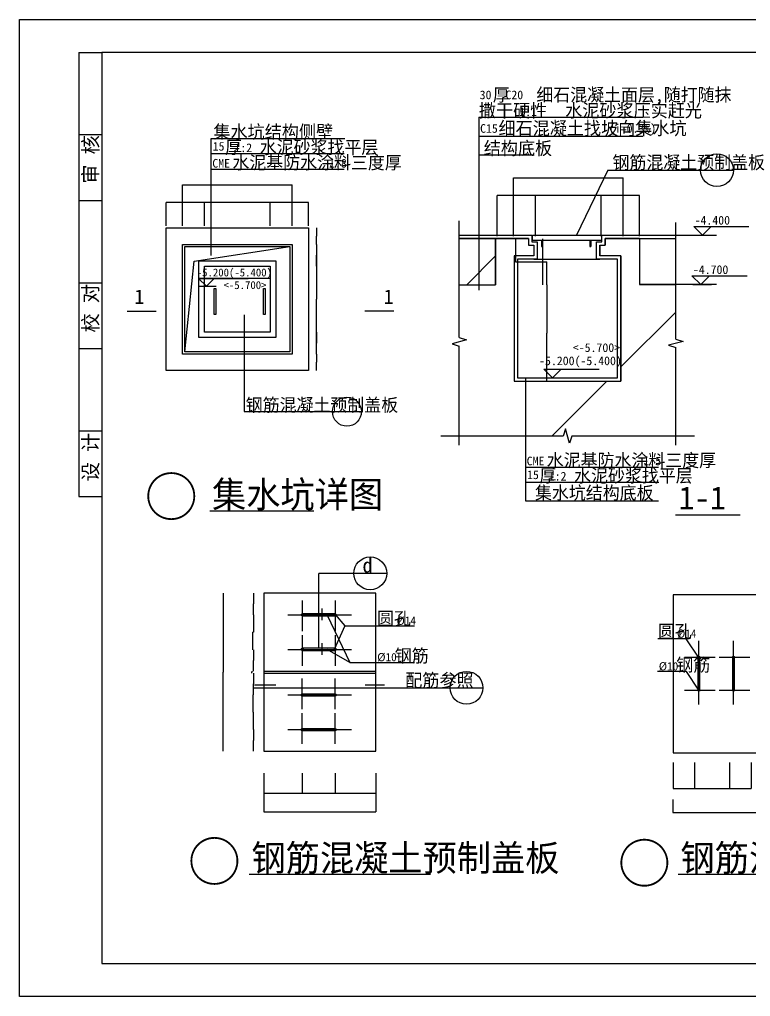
# Model space of a CAD drawing. Header units: metres. Extents: x -29254 to 67342, y -13190 to 112674.
# Drawn here: x 23600 to 45829, y -13190 to 16510 of the extents above; entities that cross this region are included whole.
import ezdxf

# ---------------------------------------------------------------- set-up
doc = ezdxf.new("R2010")
doc.units = ezdxf.units.M
for name, color, linetype in [('DIM', 140, 'Continuous'), ('OTHER', 7, 'Continuous'), ('PUB_DIM', 3, 'Continuous'), ('PUB_TEXT', 7, 'Continuous'), ('Q', 4, 'Continuous'), ('T1', 41, 'Continuous'), ('T2', 6, 'Continuous'), ('TK', 143, 'Continuous')]:
    doc.layers.add(name, color=color, linetype=linetype)
doc.dimstyles.get("Standard").update_dxf_attribs({"dimtxt": 2.5, "dimasz": 2.5, "dimexe": 1.25, "dimexo": 0.625, "dimtad": 1, "dimcen": 2.5, "dimazin": 3, "dimtfac": 1, "dimtmove": 0, "dimatfit": 3})
pattern_1 = [(45, (0, 0), (-1796.95, 1796.95), [])]

# ---------------------------------------------------------------- blocks, each defined once
blk = doc.blocks.new('BG')
at = {"layer": 'T2'}
for p, q in [((-450, 450), (2400, 450)), ((-450, 450), (0, 0)), ((-400, 0), (550, 0)), ((450, 450), (0, 0))]:
    blk.add_line(p, q, dxfattribs=at)
blk = doc.blocks.new('_INDEX')
blk.add_line((-0.5, 0), (0.5, 0))
blk.add_circle((0, 0), 0.5)
blk = doc.blocks.new('_INDEX1')
blk.add_lwpolyline([(-0.5, 0, 0.04, 0.04, 1), (0.5, 0, 0.04, 0.04, 1)], format="xyseb", close=True)
blk = doc.blocks.new('*D28')
for p, q in [((38621.98, 10989.67), (38621.98, 11698.27)), ((38622.23, 11698.27), (40287.48, 11698.27)), ((40291.48, 11698.27), (41956.73, 11698.27)), ((41956.98, 10989.67), (41956.98, 11698.27))]:
    blk.add_line(p, q)
at = {"layer": 'Defpoints'}
for p in [(38621.98, 11698.27), (38621.98, 10989.67), (41956.98, 10989.67)]:
    blk.add_point(p, dxfattribs=at)
at = {"layer": 'DIM', "insert": (40289.48, 11698.27), "char_height": 1, "attachment_point": 5}
blk.add_mtext('1000', dxfattribs=at)
blk = doc.blocks.new('*D29')
for p, q in [((40287.98, 11164.67), (39288.73, 11164.67)), ((39288.98, 9922.47), (39288.98, 11164.67)), ((41290.23, 11164.67), (40290.98, 11164.67)), ((41289.98, 9922.47), (41289.98, 11164.67))]:
    blk.add_line(p, q)
at = {"layer": 'Defpoints'}
for p in [(41289.98, 11164.67), (39288.98, 9922.47), (41289.98, 9922.47)]:
    blk.add_point(p, dxfattribs=at)
at = {"layer": 'DIM', "insert": (40289.48, 11164.67), "char_height": 1, "attachment_point": 5}
blk.add_mtext('600', dxfattribs=at)
blk = doc.blocks.new('*D30')
for p, q in [((39635.79, 8447.23), (39635.79, 6979.83)), ((39635.54, 6979.83), (39635.29, 6979.83)), ((39635.79, 5512.43), (39635.79, 6979.83)), ((39635.79, 6979.83), (39635.79, 6979.83)), ((39636.04, 6979.83), (39636.29, 6979.83))]:
    blk.add_line(p, q)
at = {"layer": 'Defpoints'}
for p in [(39635.79, 8447.23), (39635.79, 6979.83), (39635.79, 5512.43)]:
    blk.add_point(p, dxfattribs=at)
at = {"layer": 'DIM', "insert": (39635.79, 6980.955), "char_height": 1, "attachment_point": 5}
blk.add_mtext('500(700)<1000>', dxfattribs=at)
blk = doc.blocks.new('*D31')
for p, q in [((38681.94, 9847.93), (38681.94, 9147.58)), ((38682.19, 9147.58), (39157.365, 9147.58)), ((39160.365, 9147.58), (39635.54, 9147.58)), ((39635.79, 8447.23), (39635.79, 9147.58))]:
    blk.add_line(p, q)
at = {"layer": 'Defpoints'}
for p in [(38681.94, 9847.93), (38681.94, 9147.58), (39635.79, 8447.23)]:
    blk.add_point(p, dxfattribs=at)
at = {"layer": 'DIM', "insert": (39158.865, 9147.58), "char_height": 1, "attachment_point": 5}
blk.add_mtext('300', dxfattribs=at)
blk = doc.blocks.new('*D32')
for p, q in [((38370.355, 11164.67), (38121.48, 11164.67)), ((38121.73, 9922.47), (38121.73, 11164.67)), ((38622.23, 11164.67), (38373.355, 11164.67)), ((38621.98, 9922.47), (38621.98, 11164.67))]:
    blk.add_line(p, q)
at = {"layer": 'Defpoints'}
for p in [(38621.98, 11164.67), (38121.73, 9922.47), (38621.98, 9922.47)]:
    blk.add_point(p, dxfattribs=at)
at = {"layer": 'DIM', "insert": (38371.855, 11164.67), "char_height": 1, "attachment_point": 5}
blk.add_mtext('150', dxfattribs=at)
blk = doc.blocks.new('*D33')
for p, q in [((38953.98, 11164.67), (38621.73, 11164.67)), ((38621.98, 9922.47), (38621.98, 11164.67)), ((39289.23, 11164.67), (38956.98, 11164.67)), ((39288.98, 9922.47), (39288.98, 11164.67))]:
    blk.add_line(p, q)
at = {"layer": 'Defpoints'}
for p in [(39288.98, 11164.67), (38621.98, 9922.47), (39288.98, 9922.47)]:
    blk.add_point(p, dxfattribs=at)
at = {"layer": 'DIM', "insert": (38955.48, 11164.67), "char_height": 1, "attachment_point": 5}
blk.add_mtext('200', dxfattribs=at)
blk = doc.blocks.new('*D34')
for p, q in [((41621.98, 11164.67), (41289.73, 11164.67)), ((41289.98, 9922.47), (41289.98, 11164.67)), ((41957.23, 11164.67), (41624.98, 11164.67)), ((41956.98, 9922.47), (41956.98, 11164.67))]:
    blk.add_line(p, q)
at = {"layer": 'Defpoints'}
for p in [(41956.98, 11164.67), (41289.98, 9922.47), (41956.98, 9922.47)]:
    blk.add_point(p, dxfattribs=at)
at = {"layer": 'DIM', "insert": (41623.48, 11164.67), "char_height": 1, "attachment_point": 5}
blk.add_mtext('200', dxfattribs=at)
blk = doc.blocks.new('*D35')
for p, q in [((42205.605, 11164.67), (41956.73, 11164.67)), ((41956.98, 9922.47), (41956.98, 11164.67)), ((42457.48, 11164.67), (42208.605, 11164.67)), ((42457.23, 9922.47), (42457.23, 11164.67))]:
    blk.add_line(p, q)
at = {"layer": 'Defpoints'}
for p in [(42457.23, 11164.67), (41956.98, 9922.47), (42457.23, 9922.47)]:
    blk.add_point(p, dxfattribs=at)
at = {"layer": 'DIM', "insert": (42207.105, 11164.67), "char_height": 1, "attachment_point": 5}
blk.add_mtext('150', dxfattribs=at)
blk = doc.blocks.new('*D68')
for p, q in [((31031.68, -6565.17), (31031.68, -7573.54)), ((34431.85, -6565.17), (34431.85, -7573.54)), ((31031.93, -7573.54), (32730.265, -7573.54)), ((32733.265, -7573.54), (34431.6, -7573.54))]:
    blk.add_line(p, q)
at = {"layer": 'Defpoints'}
for p in [(31031.68, -6565.17), (34431.85, -6565.17), (31031.68, -7573.54)]:
    blk.add_point(p, dxfattribs=at)
at = {"layer": 'DIM', "insert": (32731.765, -7573.54), "char_height": 1, "attachment_point": 5}
blk.add_mtext('500', dxfattribs=at)
blk = doc.blocks.new('*D69')
for p, q in [((32197.49, -6398.51), (32197.49, -7006.86)), ((33197.54, -6398.51), (33197.54, -7006.86)), ((32197.74, -7006.86), (32696.015, -7006.86)), ((32699.015, -7006.86), (33197.29, -7006.86))]:
    blk.add_line(p, q)
at = {"layer": 'Defpoints'}
for p in [(32197.49, -6398.51), (33197.54, -6398.51), (32197.49, -7006.86)]:
    blk.add_point(p, dxfattribs=at)
at = {"layer": 'DIM', "insert": (32697.515, -7006.86), "char_height": 1, "attachment_point": 5}
blk.add_mtext('150', dxfattribs=at)
blk = doc.blocks.new('*D112')
for p, q in [((32633.04, 7007.7), (32633.04, 6674.2)), ((32632.79, 6674.2), (32632.54, 6674.2)), ((32633.04, 6340.7), (32633.04, 6674.2)), ((32633.04, 6674.2), (32633.04, 6674.2)), ((32633.29, 6674.2), (32633.54, 6674.2))]:
    blk.add_line(p, q)
at = {"layer": 'Defpoints'}
for p in [(32633.04, 7007.7), (32633.04, 6674.2), (32633.04, 6340.7)]:
    blk.add_point(p, dxfattribs=at)
at = {"layer": 'DIM', "insert": (32633.04, 6675.325), "char_height": 1, "attachment_point": 5}
blk.add_mtext('200', dxfattribs=at)
blk = doc.blocks.new('*D113')
for p, q in [((32633.04, 9008.7), (32633.04, 8008.2)), ((32632.79, 8008.2), (32632.54, 8008.2)), ((32633.04, 7007.7), (32633.04, 8008.2)), ((32633.04, 8008.2), (32633.04, 8008.2)), ((32633.29, 8008.2), (32633.54, 8008.2))]:
    blk.add_line(p, q)
at = {"layer": 'Defpoints'}
for p in [(32633.04, 9008.7), (32633.04, 8008.2), (32633.04, 7007.7)]:
    blk.add_point(p, dxfattribs=at)
at = {"layer": 'DIM', "insert": (32633.04, 8009.325), "char_height": 1, "attachment_point": 5}
blk.add_mtext('600', dxfattribs=at)
blk = doc.blocks.new('*D114')
for p, q in [((32633.04, 9675.7), (32633.04, 9342.2)), ((32632.79, 9342.2), (32632.54, 9342.2)), ((32633.04, 9008.7), (32633.04, 9342.2)), ((32633.04, 9342.2), (32633.04, 9342.2)), ((32633.29, 9342.2), (32633.54, 9342.2))]:
    blk.add_line(p, q)
at = {"layer": 'Defpoints'}
for p in [(32633.04, 9675.7), (32633.04, 9342.2), (32633.04, 9008.7)]:
    blk.add_point(p, dxfattribs=at)
at = {"layer": 'DIM', "insert": (32633.04, 9343.325), "char_height": 1, "attachment_point": 5}
blk.add_mtext('200', dxfattribs=at)
blk = doc.blocks.new('*D115')
for p, q in [((32633.04, 10175.95), (32633.04, 9925.83)), ((32632.79, 9925.83), (32632.54, 9925.83)), ((32633.04, 9675.7), (32633.04, 9925.83)), ((32633.04, 9925.83), (32633.04, 9925.83)), ((32633.29, 9925.83), (32633.54, 9925.83))]:
    blk.add_line(p, q)
at = {"layer": 'Defpoints'}
for p in [(32633.04, 10175.95), (32633.04, 9925.83), (32633.04, 9675.7)]:
    blk.add_point(p, dxfattribs=at)
at = {"layer": 'DIM', "insert": (32633.04, 9926.955), "char_height": 1, "attachment_point": 5}
blk.add_mtext('150', dxfattribs=at)
blk = doc.blocks.new('*D116')
for p, q in [((32633.04, 6340.7), (32633.04, 6090.58)), ((32632.79, 6090.58), (32632.54, 6090.58)), ((32633.04, 5840.45), (32633.04, 6090.58)), ((32633.04, 6090.58), (32633.04, 6090.58)), ((32633.29, 6090.58), (32633.54, 6090.58))]:
    blk.add_line(p, q)
at = {"layer": 'Defpoints'}
for p in [(32633.04, 6340.7), (32633.04, 6090.58), (32633.04, 5840.45)]:
    blk.add_point(p, dxfattribs=at)
at = {"layer": 'DIM', "insert": (32633.04, 6091.705), "char_height": 1, "attachment_point": 5}
blk.add_mtext('150', dxfattribs=at)
blk = doc.blocks.new('*D117')
for p, q in [((32633.04, 9675.7), (32633.04, 8008.2)), ((32632.79, 8008.2), (32632.54, 8008.2)), ((32633.04, 6340.7), (32633.04, 8008.2)), ((32633.04, 8008.2), (32633.04, 8008.2)), ((32633.29, 8008.2), (32633.54, 8008.2))]:
    blk.add_line(p, q)
at = {"layer": 'Defpoints'}
for p in [(32633.04, 9675.7), (32633.04, 8008.2), (32633.04, 6340.7)]:
    blk.add_point(p, dxfattribs=at)
at = {"layer": 'DIM', "insert": (32633.04, 8009.325), "char_height": 1, "attachment_point": 5}
blk.add_mtext('2000', dxfattribs=at)
blk = doc.blocks.new('*D127')
for p, q in [((30223.1, 10949.02), (29223.85, 10949.02)), ((29224.1, 10240.42), (29224.1, 10949.02)), ((31225.35, 10949.02), (30226.1, 10949.02)), ((31225.1, 10240.42), (31225.1, 10949.02))]:
    blk.add_line(p, q)
at = {"layer": 'Defpoints'}
for p in [(31225.1, 10949.02), (29224.1, 10240.42), (31225.1, 10240.42)]:
    blk.add_point(p, dxfattribs=at)
at = {"layer": 'DIM', "insert": (30224.6, 10949.02), "char_height": 1, "attachment_point": 5}
blk.add_mtext('600', dxfattribs=at)
blk = doc.blocks.new('*D128')
for p, q in [((31557.1, 10949.02), (31224.85, 10949.02)), ((31225.1, 10240.42), (31225.1, 10949.02)), ((31892.35, 10949.02), (31560.1, 10949.02)), ((31892.1, 10240.42), (31892.1, 10949.02))]:
    blk.add_line(p, q)
at = {"layer": 'Defpoints'}
for p in [(31892.1, 10949.02), (31225.1, 10240.42), (31892.1, 10240.42)]:
    blk.add_point(p, dxfattribs=at)
at = {"layer": 'DIM', "insert": (31558.6, 10949.02), "char_height": 1, "attachment_point": 5}
blk.add_mtext('200', dxfattribs=at)
blk = doc.blocks.new('*D129')
for p, q in [((28889.1, 10949.02), (28556.85, 10949.02)), ((28557.1, 10240.42), (28557.1, 10949.02)), ((29224.35, 10949.02), (28892.1, 10949.02)), ((29224.1, 10240.42), (29224.1, 10949.02))]:
    blk.add_line(p, q)
at = {"layer": 'Defpoints'}
for p in [(29224.1, 10949.02), (28557.1, 10240.42), (29224.1, 10240.42)]:
    blk.add_point(p, dxfattribs=at)
at = {"layer": 'DIM', "insert": (28890.6, 10949.02), "char_height": 1, "attachment_point": 5}
blk.add_mtext('200', dxfattribs=at)
blk = doc.blocks.new('*D130')
for p, q in [((32140.725, 10949.02), (31891.85, 10949.02)), ((31892.1, 10240.42), (31892.1, 10949.02)), ((32392.6, 10949.02), (32143.725, 10949.02)), ((32392.35, 10240.42), (32392.35, 10949.02))]:
    blk.add_line(p, q)
at = {"layer": 'Defpoints'}
for p in [(32392.35, 10949.02), (31892.1, 10240.42), (32392.35, 10240.42)]:
    blk.add_point(p, dxfattribs=at)
at = {"layer": 'DIM', "insert": (32142.225, 10949.02), "char_height": 1, "attachment_point": 5}
blk.add_mtext('150', dxfattribs=at)
blk = doc.blocks.new('*D131')
for p, q in [((28305.475, 10949.02), (28056.6, 10949.02)), ((28056.85, 10240.42), (28056.85, 10949.02)), ((28557.35, 10949.02), (28308.475, 10949.02)), ((28557.1, 10240.42), (28557.1, 10949.02))]:
    blk.add_line(p, q)
at = {"layer": 'Defpoints'}
for p in [(28557.1, 10949.02), (28056.85, 10240.42), (28557.1, 10240.42)]:
    blk.add_point(p, dxfattribs=at)
at = {"layer": 'DIM', "insert": (28306.975, 10949.02), "char_height": 1, "attachment_point": 5}
blk.add_mtext('150', dxfattribs=at)
blk = doc.blocks.new('*D132')
for p, q in [((28557.1, 10774.02), (28557.1, 11482.62)), ((28557.35, 11482.62), (30222.6, 11482.62)), ((30226.6, 11482.62), (31891.85, 11482.62)), ((31892.1, 10774.02), (31892.1, 11482.62))]:
    blk.add_line(p, q)
at = {"layer": 'Defpoints'}
for p in [(28557.1, 11482.62), (28557.1, 10774.02), (31892.1, 10774.02)]:
    blk.add_point(p, dxfattribs=at)
at = {"layer": 'DIM', "insert": (30224.6, 11482.62), "char_height": 1, "attachment_point": 5}
blk.add_mtext('1000', dxfattribs=at)
blk = doc.blocks.new('*D187')
for p, q in [((31031.68, -6398.51), (31031.68, -7006.86)), ((32197.49, -6398.51), (32197.49, -7006.86)), ((31031.93, -7006.86), (31613.085, -7006.86)), ((31616.085, -7006.86), (32197.24, -7006.86))]:
    blk.add_line(p, q)
at = {"layer": 'Defpoints'}
for p in [(31031.68, -6398.51), (32197.49, -6398.51), (31031.68, -7006.86)]:
    blk.add_point(p, dxfattribs=at)
at = {"layer": 'DIM', "insert": (31614.585, -7006.86), "char_height": 1, "attachment_point": 5}
blk.add_mtext('175', dxfattribs=at)
blk = doc.blocks.new('*D188')
for p, q in [((33197.54, -6398.51), (33197.54, -7006.86)), ((34431.85, -6398.51), (34431.85, -7006.86)), ((33197.79, -7006.86), (33813.195, -7006.86)), ((33816.195, -7006.86), (34431.6, -7006.86))]:
    blk.add_line(p, q)
at = {"layer": 'Defpoints'}
for p in [(33197.54, -6398.51), (34431.85, -6398.51), (33197.54, -7006.86)]:
    blk.add_point(p, dxfattribs=at)
at = {"layer": 'DIM', "insert": (33814.695, -7006.86), "char_height": 1, "attachment_point": 5}
blk.add_mtext('175', dxfattribs=at)
blk = doc.blocks.new('*D189')
for p, q in [((29797.45, -931.59), (29797.45, -3331.71)), ((29797.2, -3331.71), (29796.95, -3331.71)), ((29797.45, -5731.83), (29797.45, -3331.71)), ((29797.45, -3331.71), (29797.45, -3331.71)), ((29797.7, -3331.71), (29797.95, -3331.71))]:
    blk.add_line(p, q)
at = {"layer": 'Defpoints'}
for p in [(29797.45, -931.59), (29797.45, -3331.71), (29797.45, -5731.83)]:
    blk.add_point(p, dxfattribs=at)
at = {"layer": 'DIM', "insert": (29797.45, -3330.585), "char_height": 1, "attachment_point": 5}
blk.add_mtext('720', dxfattribs=at)
blk = doc.blocks.new('*D190')
for p, q in [((30663.89, -3331.71), (30663.64, -3331.71)), ((30664.14, -3301.71), (30664.14, -3331.71)), ((30664.14, -3361.71), (30664.14, -3331.71)), ((30664.14, -3331.71), (30664.14, -3331.71)), ((30664.39, -3331.71), (30664.64, -3331.71))]:
    blk.add_line(p, q)
at = {"layer": 'Defpoints'}
for p in [(30664.14, -3301.71), (30664.14, -3331.71), (30664.14, -3361.71)]:
    blk.add_point(p, dxfattribs=at)
at = {"layer": 'DIM', "insert": (30664.14, -3330.585), "char_height": 1, "attachment_point": 5}
blk.add_mtext('10 ', dxfattribs=at)
blk = doc.blocks.new('*D194')
for p, q in [((30715.09, -930.55), (30715.09, -1257.91)), ((30714.84, -1257.91), (30714.59, -1257.91)), ((30715.09, -1585.27), (30715.09, -1257.91)), ((30715.09, -1257.91), (30715.09, -1257.91)), ((30715.34, -1257.91), (30715.59, -1257.91))]:
    blk.add_line(p, q)
at = {"layer": 'Defpoints'}
for p in [(30715.09, -930.55), (30715.09, -1257.91), (30715.09, -1585.27)]:
    blk.add_point(p, dxfattribs=at)
at = {"layer": 'DIM', "insert": (30715.09, -1256.785), "char_height": 1, "attachment_point": 5}
blk.add_mtext('100', dxfattribs=at)
blk = doc.blocks.new('*D195')
for p, q in [((30715.39, -1585.57), (30715.39, -2116.43)), ((30703.585, -2116.43), (30694.53, -2116.43)), ((30694.78, -2647.3), (30694.78, -2116.43)), ((30715.64, -2116.43), (30706.585, -2116.43))]:
    blk.add_line(p, q)
at = {"layer": 'Defpoints'}
for p in [(30715.39, -1585.57), (30715.39, -2116.43), (30694.78, -2647.3)]:
    blk.add_point(p, dxfattribs=at)
at = {"layer": 'DIM', "insert": (30705.085, -2116.43), "char_height": 1, "attachment_point": 5}
blk.add_mtext('155', dxfattribs=at)
blk = doc.blocks.new('*D196')
for p, q in [((30715.39, -2647), (30715.39, -2974.36)), ((30715.14, -2974.36), (30714.89, -2974.36)), ((30715.39, -3301.71), (30715.39, -2974.36)), ((30715.39, -2974.36), (30715.39, -2974.36)), ((30715.64, -2974.36), (30715.89, -2974.36))]:
    blk.add_line(p, q)
at = {"layer": 'Defpoints'}
for p in [(30715.39, -2647), (30715.39, -2974.36), (30715.39, -3301.71)]:
    blk.add_point(p, dxfattribs=at)
at = {"layer": 'DIM', "insert": (30715.39, -2973.235), "char_height": 1, "attachment_point": 5}
blk.add_mtext('100', dxfattribs=at)
blk = doc.blocks.new('*D197')
for p, q in [((30715.09, -5078.16), (30715.09, -5405.51)), ((30714.84, -5405.51), (30714.59, -5405.51)), ((30715.09, -5732.87), (30715.09, -5405.51)), ((30715.09, -5405.51), (30715.09, -5405.51)), ((30715.34, -5405.51), (30715.59, -5405.51))]:
    blk.add_line(p, q)
at = {"layer": 'Defpoints'}
for p in [(30715.09, -5078.16), (30715.09, -5405.51), (30715.09, -5732.87)]:
    blk.add_point(p, dxfattribs=at)
at = {"layer": 'DIM', "insert": (30715.09, -5404.385), "char_height": 1, "attachment_point": 5}
blk.add_mtext('100', dxfattribs=at)
blk = doc.blocks.new('*D198')
for p, q in [((30694.78, -4016.12), (30694.78, -4546.99)), ((30703.585, -4546.99), (30694.53, -4546.99)), ((30715.64, -4546.99), (30706.585, -4546.99)), ((30715.39, -5077.86), (30715.39, -4546.99))]:
    blk.add_line(p, q)
at = {"layer": 'Defpoints'}
for p in [(30694.78, -4016.12), (30715.39, -4546.99), (30715.39, -5077.86)]:
    blk.add_point(p, dxfattribs=at)
at = {"layer": 'DIM', "insert": (30705.085, -4546.99), "char_height": 1, "attachment_point": 5}
blk.add_mtext('155', dxfattribs=at)
blk = doc.blocks.new('*D199')
for p, q in [((30715.39, -3361.71), (30715.39, -3689.07)), ((30715.14, -3689.07), (30714.89, -3689.07)), ((30715.39, -4016.42), (30715.39, -3689.07)), ((30715.39, -3689.07), (30715.39, -3689.07)), ((30715.64, -3689.07), (30715.89, -3689.07))]:
    blk.add_line(p, q)
at = {"layer": 'Defpoints'}
for p in [(30715.39, -3361.71), (30715.39, -3689.07), (30715.39, -4016.42)]:
    blk.add_point(p, dxfattribs=at)
at = {"layer": 'DIM', "insert": (30715.39, -3687.945), "char_height": 1, "attachment_point": 5}
blk.add_mtext('100', dxfattribs=at)
blk = doc.blocks.new('*D200')
for p, q in [((43469.43, -7206.06), (43469.43, -7597.75)), ((48269.67, -7206.06), (48269.67, -7597.75)), ((43469.68, -7597.75), (45868.05, -7597.75)), ((45871.05, -7597.75), (48269.42, -7597.75))]:
    blk.add_line(p, q)
at = {"layer": 'Defpoints'}
for p in [(43469.43, -7206.06), (48269.67, -7206.06), (43469.43, -7597.75)]:
    blk.add_point(p, dxfattribs=at)
at = {"layer": 'DIM', "insert": (45869.55, -7597.75), "char_height": 1, "attachment_point": 5}
blk.add_mtext('720', dxfattribs=at)
blk = doc.blocks.new('*D201')
for p, q in [((43475.91, -6077.84), (43475.91, -6870.79)), ((44130.62, -6077.84), (44130.62, -6870.79)), ((43476.16, -6870.79), (43801.765, -6870.79)), ((43804.765, -6870.79), (44130.37, -6870.79))]:
    blk.add_line(p, q)
at = {"layer": 'Defpoints'}
for p in [(43475.91, -6077.84), (44130.62, -6077.84), (43475.91, -6870.79)]:
    blk.add_point(p, dxfattribs=at)
at = {"layer": 'DIM', "insert": (43803.265, -6870.79), "char_height": 1, "attachment_point": 5}
blk.add_mtext('100', dxfattribs=at)
blk = doc.blocks.new('*D206')
for p, q in [((44130.92, -6077.54), (44130.92, -6870.49)), ((45192.66, -6098.15), (45192.66, -6870.49)), ((44131.17, -6870.49), (44660.29, -6870.49)), ((44663.29, -6870.49), (45192.41, -6870.49))]:
    blk.add_line(p, q)
at = {"layer": 'Defpoints'}
for p in [(44130.92, -6077.54), (45192.66, -6098.15), (44130.92, -6870.49)]:
    blk.add_point(p, dxfattribs=at)
at = {"layer": 'DIM', "insert": (44661.79, -6870.49), "char_height": 1, "attachment_point": 5}
blk.add_mtext('155', dxfattribs=at)
blk = doc.blocks.new('*D207')
for p, q in [((45192.36, -6077.54), (45192.36, -6870.49)), ((45847.07, -6077.54), (45847.07, -6870.49)), ((45192.61, -6870.49), (45518.215, -6870.49)), ((45521.215, -6870.49), (45846.82, -6870.49))]:
    blk.add_line(p, q)
at = {"layer": 'Defpoints'}
for p in [(45192.36, -6077.54), (45847.07, -6077.54), (45192.36, -6870.49)]:
    blk.add_point(p, dxfattribs=at)
at = {"layer": 'DIM', "insert": (45519.715, -6870.49), "char_height": 1, "attachment_point": 5}
blk.add_mtext('100', dxfattribs=at)

msp = doc.modelspace()

# ---------------------------------------------------------------- hatches: boundary and pattern name
h = msp.add_hatch()
h.set_pattern_fill('AN31C', scale=2001)
h.set_pattern_definition([(45, (0, 0), (-4492.4, 4492.4), [])])
h.paths.add_polyline_path([(43557.78, 6786.74), (43557.78, 8454.24), (42457.23, 8454.24), (42457.23, 9854.94), (41410.08, 9854.94), (41410.08, 9654.84), (41243.33, 9654.84), (41243.33, 9321.34), (41776.93, 9321.34), (41890.28, 9321.34), (41890.28, 5519.44), (38641.62, 5514.32), (38641.62, 9321.34), (38708.73, 9321.34), (39242.33, 9321.34), (39242.33, 9654.84), (39075.58, 9654.84), (39075.58, 9854.94), (38074.67, 9854.94), (38074.67, 8449.12), (36974.12, 8449.12), (36974.12, 6781.62), (36974.12, 3846.82), (43557.78, 3846.82)])
h = msp.add_hatch()
h.set_pattern_fill('AN33C', scale=800.4)
h.set_pattern_definition(pattern_1)
h.paths.add_polyline_path([(38074.67, 9849.82), (38074.67, 9854.94), (36974.12, 9854.94), (36974.12, 8449.12), (38074.67, 8449.12)])
h = msp.add_hatch()
h.set_pattern_fill('AN33C', scale=800.4)
h.set_pattern_definition(pattern_1)
h.paths.add_polyline_path([(43262.57, 9854.94), (42457.23, 9854.94), (42457.23, 8454.24), (43262.57, 8454.24)])
h = msp.add_hatch()
h.set_pattern_fill('AN33C', scale=800.4)
h.set_pattern_definition(pattern_1)
h.paths.add_polyline_path([(43162.57, 8454.24), (43557.78, 8454.24), (43557.78, 9854.94), (43162.57, 9854.94)])

# ---------------------------------------------------------------- linework, layer by layer
for p, q in [((37571.31, 13537.85), (42553.65, 13537.85)), ((37571.31, 13537.85), (37571.31, 8285.61)), ((37571.31, 12965.57), (42553.65, 12965.57)), ((37571.31, 12393.28), (39253.65, 12393.28)), ((41493.63, 11930.44), (40534.97, 9958.28)), ((39075.58, 9854.94), (36974.12, 9854.94)), ((38074.67, 9849.82), (38074.67, 8449.12)), ((39075.58, 9854.94), (39075.58, 9654.84)), ((39514.35, 8447.23), (39514.35, 9847.93)), ((42457.23, 9854.94), (41410.08, 9854.94)), ((41410.08, 9854.94), (41410.08, 9654.84)), ((42457.23, 9854.94), (42457.23, 8454.24)), ((43557.78, 9954.99), (44793.25, 9954.99)), ((28914.64, 9165.49), (31825.4, 9609)), ((39075.58, 9654.84), (39242.33, 9654.84)), ((39242.33, 9654.84), (39242.33, 9321.34)), ((41243.33, 9654.84), (41243.33, 9321.34)), ((41243.33, 9654.84), (41410.08, 9654.84)), ((39242.33, 9321.34), (38641.62, 9321.34)), ((39242.33, 9221.29), (41243.33, 9221.29)), ((41890.28, 9321.34), (41243.33, 9321.34)), ((41890.28, 9321.34), (41890.28, 5519.44)), ((28623.8, 6407.4), (28914.64, 9165.49)), ((29044.42, 8643.22), (31223.34, 8643.22)), ((36974.12, 8449.12), (38074.67, 8449.12)), ((44793.25, 8454.24), (42457.23, 8454.24)), ((38641.62, 5519.44), (41890.28, 5519.44)), ((38988.79, 5618.09), (38988.79, 1874.47)), ((32697.51, -2595.28), (32697.51, -326.77)), ((34766.09, -326.77), (32697.51, -326.77)), ((32197.49, -1153.55), (32197.49, -2086.93)), ((33197.54, -1153.55), (33197.54, -2086.93)), ((31764.13, -1586.9), (33697.56, -1586.9)), ((32957.59, -1596.26), (33644.78, -3034.35)), ((33197.54, -1582.4), (33490.47, -1922.65)), ((33490.47, -1922.65), (33164.2, -2638.58)), ((33490.47, -1922.65), (35611.95, -1922.65)), ((32197.49, -2205.22), (32197.49, -3138.6)), ((33197.54, -2205.22), (33197.54, -3138.6)), ((43873.78, -2315), (43008.24, -2315)), ((44264.29, -2909.22), (43873.78, -2315)), ((31764.13, -2638.58), (33697.56, -2638.58)), ((33644.78, -3034.35), (32957.59, -2641.36)), ((44259.74, -4313.4), (44259.74, -2379.97)), ((45311.41, -4313.4), (45311.41, -2379.97)), ((43826.38, -2879.99), (44759.76, -2879.99)), ((44878.06, -2879.99), (45811.44, -2879.99)), ((33644.78, -3034.35), (35610.41, -3034.35)), ((31031.68, -3301.71), (34431.85, -3301.71)), ((31031.68, -3361.71), (34431.85, -3361.71)), ((32197.49, -4458.2), (32197.49, -3524.82)), ((33197.54, -4458.2), (33197.54, -3524.82)), ((43883.74, -3312.47), (43005.05, -3312.47)), ((44258.17, -3882.21), (43883.74, -3312.47)), ((30737.68, -3806.09), (37492.8, -3806.09)), ((31764.13, -4024.85), (33697.56, -4024.85)), ((43826.38, -3880.04), (44759.76, -3880.04)), ((44878.06, -3880.04), (45811.44, -3880.04)), ((32197.49, -5509.88), (32197.49, -4576.5)), ((33197.54, -5509.88), (33197.54, -4576.5)), ((31764.13, -5076.52), (33697.56, -5076.52))]:
    msp.add_line(p, q)
for points in [[(36974.12, 9954.99), (39175.63, 9954.99), (39175.63, 9754.89), (39342.38, 9754.89), (39342.38, 9221.29), (38741.67, 9221.29), (38741.67, 9221.29), (38741.67, 9218.46), (38741.67, 5614.37), (41790.23, 5619.49), (41790.23, 9221.29), (41790.23, 9221.29), (41790.23, 9221.29), (41143.28, 9221.29), (41143.28, 9754.89), (41310.03, 9754.89), (41310.03, 9954.99), (43557.78, 9954.99)], [(29385.86, 1572.9), (32551.99, 1572.9)], [(43545, 1453.63), (45515.14, 1453.63)], [(32793.59, -1392.73), (32793.59, -1750.39)], [(32793.59, -2444.41), (32793.59, -2802.06)], [(30742.5, -3718.93), (31391.1, -3718.93)], [(34108.31, -3718.93), (34695.54, -3718.93)], [(30585.86, -9477.1), (36101.99, -9477.1)], [(43632.21, -9477.1), (49148.34, -9477.1)]]:
    msp.add_lwpolyline(points)
for points in [[(28623.8, 9609), (31825.4, 9609), (31825.4, 6407.4), (28623.8, 6407.4)], [(29057.35, 6840.95), (29057.35, 9175.45), (31391.85, 9175.45), (31391.85, 6840.95)], [(29224.1, 7007.7), (29224.1, 9008.7), (31225.1, 9008.7), (31225.1, 7007.7)], [(29567.05, 8330.8), (29567.05, 7547.05), (29515.04, 7547.05), (29515.04, 8330.8), (29567.05, 8330.8)], [(31067.8, 8330.8), (31067.8, 7547.05), (31015.79, 7547.05), (31015.79, 8330.8), (31067.8, 8330.8)], [(34431.85, -931.59), (31031.68, -931.59), (31031.68, -5731.83), (34431.85, -5731.83)], [(43475.91, -981.59), (43475.91, -5781.83), (48269.67, -5781.83), (48269.67, -981.59)], [(33197.54, -1553.57), (32197.49, -1553.57), (32197.49, -1620.24), (33197.54, -1620.24)], [(33197.54, -2605.24), (32197.49, -2605.24), (32197.49, -2671.91), (33197.54, -2671.91)], [(44226.4, -2879.99), (44226.4, -3880.04), (44293.07, -3880.04), (44293.07, -2879.99)], [(45278.08, -2879.99), (45278.08, -3880.04), (45344.75, -3880.04), (45344.75, -2879.99)], [(33197.54, -4058.18), (32197.49, -4058.18), (32197.49, -3991.51), (33197.54, -3991.51)], [(33197.54, -5109.86), (32197.49, -5109.86), (32197.49, -5043.19), (33197.54, -5043.19)]]:
    msp.add_lwpolyline(points, close=True)
for centre, radius in [((34266.06, -326.77), 500.02), ((32197.49, -1586.9), 33.34), ((33197.54, -1586.9), 33.34), ((32197.49, -2638.58), 33.34), ((33197.54, -2638.58), 33.34), ((44259.74, -2879.99), 33.34), ((45311.41, -2879.99), 33.34), ((44259.74, -3880.04), 33.34), ((45311.41, -3880.04), 33.34), ((32197.49, -4024.85), 33.34), ((33197.54, -4024.85), 33.34), ((32197.49, -5076.52), 33.34), ((33197.54, -5076.52), 33.34)]:
    msp.add_circle(centre, radius)
at = {"layer": 'OTHER'}
for p, q in [((36974.12, 6844.22), (36974.12, 10385.61)), ((43557.78, 6796.78), (43557.78, 10342)), ((36974.12, 6844.22), (37194.12, 6774.22)), ((37194.12, 6774.22), (36754.12, 6654.22)), ((36754.12, 6654.22), (36974.12, 6584.22)), ((36974.12, 3566.82), (36974.12, 6584.22)), ((43777.78, 6726.78), (43337.78, 6606.78)), ((43337.78, 6606.78), (43557.78, 6536.78)), ((43557.78, 6796.78), (43777.78, 6726.78)), ((43557.78, 3566.82), (43557.78, 6536.78)), ((40205.76, 4066.82), (40135.76, 3846.82)), ((40325.76, 3626.82), (40205.76, 4066.82)), ((40135.76, 3846.82), (36409.37, 3846.82)), ((40395.76, 3846.82), (40325.76, 3626.82)), ((44122.14, 3846.82), (40395.76, 3846.82))]:
    msp.add_line(p, q, dxfattribs=at)
at = {"layer": 'PUB_DIM'}
for p, q in [((29428.67, 9335.61), (29428.67, 12891.94)), ((29428.67, 12891.94), (33495.33, 12891.94)), ((33477.23, 12425.04), (29428.67, 12425.04)), ((29428.67, 11958.14), (33477.23, 11958.14)), ((41493.63, 11930.44), (44310.33, 11930.44)), ((30430.96, 7534.11), (30430.96, 4588.69)), ((30430.96, 4588.69), (33116.31, 4588.69)), ((38988.79, 2906.07), (43028.48, 2906.07)), ((43037.35, 2439.17), (38988.79, 2439.17)), ((38988.79, 1874.47), (43028.48, 1874.47)), ((36692.76, -3806.09), (37709.63, -3806.09))]:
    msp.add_line(p, q, dxfattribs=at)
msp.add_lwpolyline([(34978.68, 7644.31), (34098.24, 7644.31)], dxfattribs=at)
at = {"layer": 'Q'}
for p, q in [((28056.85, 10175.95), (32392.35, 10175.95)), ((28056.85, 5840.45), (28056.85, 10175.95)), ((32392.35, 10175.95), (32392.35, 5840.45)), ((36974.12, 9854.94), (38074.67, 9854.94)), ((42457.23, 9854.94), (43557.78, 9854.94)), ((28557.1, 9675.7), (31892.1, 9675.7)), ((28557.1, 6340.7), (28557.1, 9675.7)), ((31892.1, 9675.7), (31892.1, 6340.7)), ((39475.78, 9788.24), (39475.78, 9607.98)), ((39475.78, 9607.98), (39509.13, 9607.98)), ((39509.13, 9788.24), (39509.13, 9607.98)), ((40943.18, 9788.24), (40943.18, 9607.98)), ((40943.18, 9607.98), (40976.53, 9607.98)), ((40976.53, 9788.24), (40976.53, 9607.98)), ((31892.1, 6340.7), (28557.1, 6340.7)), ((32392.35, 5840.45), (28056.85, 5840.45))]:
    msp.add_line(p, q, dxfattribs=at)
for points in [[(32392.35, 10175.95), (32392.35, 5840.45), (28056.85, 5840.45), (28056.85, 10175.95)], [(39195.47, 9958.28), (41296.03, 9958.28), (41296.03, 9788.24), (39195.47, 9788.24)], [(28557.1, 9675.7), (31892.1, 9675.7), (31892.1, 6340.7), (28557.1, 6340.7)]]:
    msp.add_lwpolyline(points, close=True, dxfattribs=at)
for points in [[(36974.12, 8449.12), (38074.67, 8449.12), (38074.67, 9854.94), (39075.58, 9854.94), (39075.58, 9654.84), (39242.33, 9654.84), (39242.33, 9321.34), (38708.73, 9321.34), (38708.73, 9321.34), (38641.62, 9321.34), (38641.62, 5519.44), (41890.28, 5519.44), (41890.28, 9321.34), (41776.93, 9321.34), (41776.93, 9321.34), (41243.33, 9321.34), (41243.33, 9321.34), (41243.33, 9321.34), (41243.33, 9654.84), (41410.08, 9654.84), (41410.08, 9854.94), (42457.23, 9854.94), (42457.23, 8454.24), (43557.78, 8454.24)], [(36974.12, 8449.12), (38074.67, 8449.12), (38074.67, 9854.94), (39075.58, 9854.94), (39075.58, 9654.84), (39242.33, 9654.84), (39242.33, 9321.34), (38641.62, 9321.34), (38641.62, 5519.44), (41890.28, 5519.44), (41890.28, 7727.87), (41890.28, 9321.34), (41243.33, 9321.34), (41243.33, 9654.84), (41410.08, 9654.84), (41410.08, 9854.94), (42457.23, 9854.94), (42457.23, 8454.24), (43557.78, 8454.24)]]:
    msp.add_lwpolyline(points, dxfattribs=at)
at = {"layer": 'TK'}
for p, q in [((25400, 15509.89), (26100, 15509.89)), ((25400, 15509.89), (25400, 2009.89)), ((25400, 13009.89), (26100, 13009.89)), ((25400, 11009.89), (26100, 11009.89)), ((25400, 8509.89), (26100, 8509.89)), ((25400, 6509.89), (26100, 6509.89)), ((25400, 4009.89), (26100, 4009.89)), ((25400, 2009.89), (26100, 2009.89))]:
    msp.add_line(p, q, dxfattribs=at)
for points in [[(23600, -13190.11), (23600, 16509.89), (65600, 16509.89), (65600, -13190.11)], [(26100, -12190.11), (64600, -12190.11), (64600, 15509.89), (26100, 15509.89)]]:
    msp.add_lwpolyline(points, close=True, dxfattribs=at)
msp.add_lwpolyline([(26870.95, 7644.31), (27751.39, 7644.31)], dxfattribs=at)

# ---------------------------------------------------------------- block references
at = {"layer": 'PUB_DIM'}
for p, xscale, yscale, zscale in [((44810.58, 11930.44), 1000.5, 1000.5, 1000.5), ((33556.53, 4588.69), 880.44, 880.44, 880.44), ((37192.76, -3806.09), 1000, 1000, 1000)]:
    msp.add_blockref('_INDEX', p, dxfattribs=dict(at, xscale=xscale, yscale=yscale, zscale=zscale))
at = {"layer": 'PUB_TEXT'}
for p, xscale, yscale, zscale in [((28214.37, 2022.02), 1400.7, 1400.7, 1400.7), ((29526.1, -9069.14), 1400, 1400, 1400), ((42601.5, -9124.02), 1400, 1400, 1400)]:
    msp.add_blockref('_INDEX1', p, dxfattribs=dict(at, xscale=xscale, yscale=yscale, zscale=zscale))
at = {"layer": 'T2'}
for p, xscale, yscale, zscale in [((44367.99, 9954.99), 0.59, 0.59, 0.59), ((29284.56, 8403.09), 0.53, 0.53, 0.53), ((44316.21, 8454.24), 0.59, 0.59, 0.59), ((39808.05, 5616.87), 0.59, 0.59, 0.59)]:
    msp.add_blockref('BG', p, dxfattribs=dict(at, xscale=xscale, yscale=yscale, zscale=zscale))

# ---------------------------------------------------------------- texts
at = {"layer": 'PUB_DIM'}
for p in [(27093.16, 7864.42), (34672.62, 7864.42)]:
    msp.add_text('1', height=440.22, dxfattribs=at).set_placement(p)
at = {"layer": 'T1'}
for s, height, p in [('30', 264.13, (37593.81, 14087.18)), ('C20', 264.13, (38378.05, 14087.18)), ('1:1', 264.13, (38798, 13577.02)), ('C15', 264.13, (37606.23, 13066.86)), ('(i=0.3%)', 264.13, (41524.47, 13066.86)), ('15', 264.13, (29474.96, 12524.13)), ('1:2 ', 264.13, (30135.29, 12480.11)), ('CME', 264.13, (29463, 12008.67)), ('1.8', 264.13, (33013, 12008.67)), ('-4.400', 264.13, (44129.41, 10275.64)), ('-5.200(-5.400)', 240.12, (28990.15, 8700.24)), ('-4.700', 264.13, (44077.63, 8774.89)), ('<-5.700>', 240.12, (29804.48, 8316)), ('<-5.700>', 264.13, (40427.76, 6403.81)), ('-5.200(-5.400)', 264.13, (39401.12, 6002.46)), ('CME', 264.13, (39023.12, 2956.59)), ('1.5', 264.13, (42573.12, 2956.59)), ('15', 264.13, (39035.08, 2538.26)), ('1:2 ', 264.13, (39695.41, 2494.23)), ('d', 450.02, (34030.07, -306.71)), ('%%c14', 250, (35064.32, -1890.81)), ('%%c14', 250, (43593.92, -2283.16)), ('%%c10', 250, (34478.59, -2999.12)), ('%%c10', 250, (43040.3, -3277.24))]:
    msp.add_text(s, height=height, dxfattribs=at).set_placement(p)
at = {"layer": 'T2'}
for s, height, p in [('厚   细石混凝土面层,随打随抹', 396.2, (37993.65, 14024.82)), ('撒干硬性  水泥砂浆压实赶光', 400, (37570.08, 13543.15)), ('细石混凝土找坡向集水坑', 400, (38166.16, 13004.49)), ('集水坑结构侧壁', 400, (29497.25, 12895.96)), ('厚  水泥砂浆找平层', 396.2, (29851.54, 12428.9)), ('结构底板', 400, (37717.24, 12398.58)), ('水泥基防水涂料三度厚', 396.2, (30073.92, 11963.44)), ('钢筋混凝土预制盖板', 396.2, (41633, 11968.29)), ('钢筋混凝土预制盖板', 396.2, (30479.11, 4593.99)), ('水泥基防水涂料三度厚', 396.2, (39634.04, 2911.37)), ('厚  水泥砂浆找平层', 396.2, (39411.65, 2443.03)), ('集水坑详图', 800.4, (29453.93, 1670.81)), ('集水坑结构底板', 396.2, (39277.19, 1922.64)), ('1-1', 700.35, (43646.06, 1617.24)), ('圆孔', 396.02, (34473.81, -1897.99)), ('圆孔', 396.02, (43014.38, -2290.34)), ('钢筋', 396.02, (35012.65, -3030.53)), ('钢筋', 396.02, (43574.37, -3308.65)), ('配筋参照', 400, (35329.14, -3778.07)), ('钢筋混凝土预制盖板', 800.4, (30653.93, -9379.19)), ('钢筋混凝土预制盖板', 800.4, (43700.28, -9379.19))]:
    msp.add_text(s, height=height, dxfattribs=at).set_placement(p)
at = {"layer": 'TK'}
for s, p in [('审 核', (25983.77, 11520.5)), ('校 对', (25983.77, 6995.46)), ('设 计', (25983.77, 2470.42))]:
    msp.add_text(s, height=450, rotation=90, dxfattribs=at).set_placement(p)

# ---------------------------------------------------------------- dimensions: what is measured, and where the dimension line sits
at = {"layer": 'DIM'}
for base, p1, p2, text, picture, middle in [((38621.98, 11698.27), (38621.98, 10989.67), (41956.98, 10989.67), '1000', '*D28', (40289.48, 11698.27)), ((28557.1, 11482.62), (28557.1, 10774.02), (31892.1, 10774.02), '1000', '*D132', (30224.6, 11482.62)), ((38621.98, 11164.67), (38621.98, 9922.47), (38121.73, 9922.47), '150', '*D32', (38371.855, 11164.67)), ((39288.98, 11164.67), (39288.98, 9922.47), (38621.98, 9922.47), '200', '*D33', (38955.48, 11164.67)), ((41289.98, 11164.67), (41289.98, 9922.47), (39288.98, 9922.47), '600', '*D29', (40289.48, 11164.67)), ((41956.98, 11164.67), (41956.98, 9922.47), (41289.98, 9922.47), '200', '*D34', (41623.48, 11164.67)), ((42457.23, 11164.67), (42457.23, 9922.47), (41956.98, 9922.47), '150', '*D35', (42207.105, 11164.67)), ((28557.1, 10949.02), (28557.1, 10240.42), (28056.85, 10240.42), '150', '*D131', (28306.975, 10949.02)), ((29224.1, 10949.02), (29224.1, 10240.42), (28557.1, 10240.42), '200', '*D129', (28890.6, 10949.02)), ((31225.1, 10949.02), (31225.1, 10240.42), (29224.1, 10240.42), '600', '*D127', (30224.6, 10949.02)), ((31892.1, 10949.02), (31892.1, 10240.42), (31225.1, 10240.42), '200', '*D128', (31558.6, 10949.02)), ((32392.35, 10949.02), (32392.35, 10240.42), (31892.1, 10240.42), '150', '*D130', (32142.225, 10949.02)), ((32633.04, 9925.83), (32633.04, 10175.95), (32633.04, 9675.7), '150', '*D115', (32633.04, 9926.955)), ((38681.94, 9147.58), (38681.94, 9847.93), (39635.79, 8447.23), '300', '*D31', (39158.865, 9147.58)), ((32633.04, 8008.2), (32633.04, 6340.7), (32633.04, 9675.7), '2000', '*D117', (32633.04, 8009.325)), ((32633.04, 9342.2), (32633.04, 9008.7), (32633.04, 9675.7), '200', '*D114', (32633.04, 9343.325)), ((32633.04, 8008.2), (32633.04, 7007.7), (32633.04, 9008.7), '600', '*D113', (32633.04, 8009.325)), ((39635.79, 6979.83), (39635.79, 8447.23), (39635.79, 5512.43), '500(700)<1000>', '*D30', (39635.79, 6980.955)), ((32633.04, 6674.2), (32633.04, 6340.7), (32633.04, 7007.7), '200', '*D112', (32633.04, 6675.325)), ((32633.04, 6090.58), (32633.04, 5840.45), (32633.04, 6340.7), '150', '*D116', (32633.04, 6091.705)), ((29797.45, -3331.71), (29797.45, -5731.83), (29797.45, -931.59), '720', '*D189', (29797.45, -3330.585)), ((30715.09, -1257.91), (30715.09, -930.55), (30715.09, -1585.27), '100', '*D194', (30715.09, -1256.785)), ((30715.39, -2116.43), (30715.39, -1585.57), (30694.78, -2647.3), '155', '*D195', (30705.085, -2116.43)), ((30715.39, -2974.36), (30715.39, -2647), (30715.39, -3301.71), '100', '*D196', (30715.39, -2973.235)), ((30664.14, -3331.71), (30664.14, -3361.71), (30664.14, -3301.71), '10 ', '*D190', (30664.14, -3330.585)), ((30715.39, -3689.07), (30715.39, -4016.42), (30715.39, -3361.71), '100', '*D199', (30715.39, -3687.945)), ((30715.39, -4546.99), (30715.39, -5077.86), (30694.78, -4016.12), '155', '*D198', (30705.085, -4546.99)), ((30715.09, -5405.51), (30715.09, -5732.87), (30715.09, -5078.16), '100', '*D197', (30715.09, -5404.385)), ((43475.91, -6870.79), (43475.91, -6077.84), (44130.62, -6077.84), '100', '*D201', (43803.265, -6870.79)), ((44130.92, -6870.49), (44130.92, -6077.54), (45192.66, -6098.15), '155', '*D206', (44661.79, -6870.49)), ((45192.36, -6870.49), (45192.36, -6077.54), (45847.07, -6077.54), '100', '*D207', (45519.715, -6870.49)), ((31031.68, -7006.86), (31031.68, -6398.51), (32197.49, -6398.51), '175', '*D187', (31614.585, -7006.86)), ((32197.49, -7006.86), (32197.49, -6398.51), (33197.54, -6398.51), '150', '*D69', (32697.515, -7006.86)), ((33197.54, -7006.86), (33197.54, -6398.51), (34431.85, -6398.51), '175', '*D188', (33814.695, -7006.86)), ((31031.68, -7573.54), (31031.68, -6565.17), (34431.85, -6565.17), '500', '*D68', (32731.765, -7573.54)), ((43469.43, -7597.75), (43469.43, -7206.06), (48269.67, -7206.06), '720', '*D200', (45869.55, -7597.75))]:
    dim = msp.add_linear_dim(base=base, p1=p1, p2=p2, text=text, dimstyle='Standard', dxfattribs=at)
    dim.commit()
    dim.dimension.update_dxf_attribs({"geometry": picture, "text_midpoint": middle})

doc.saveas('drawing.dxf')
